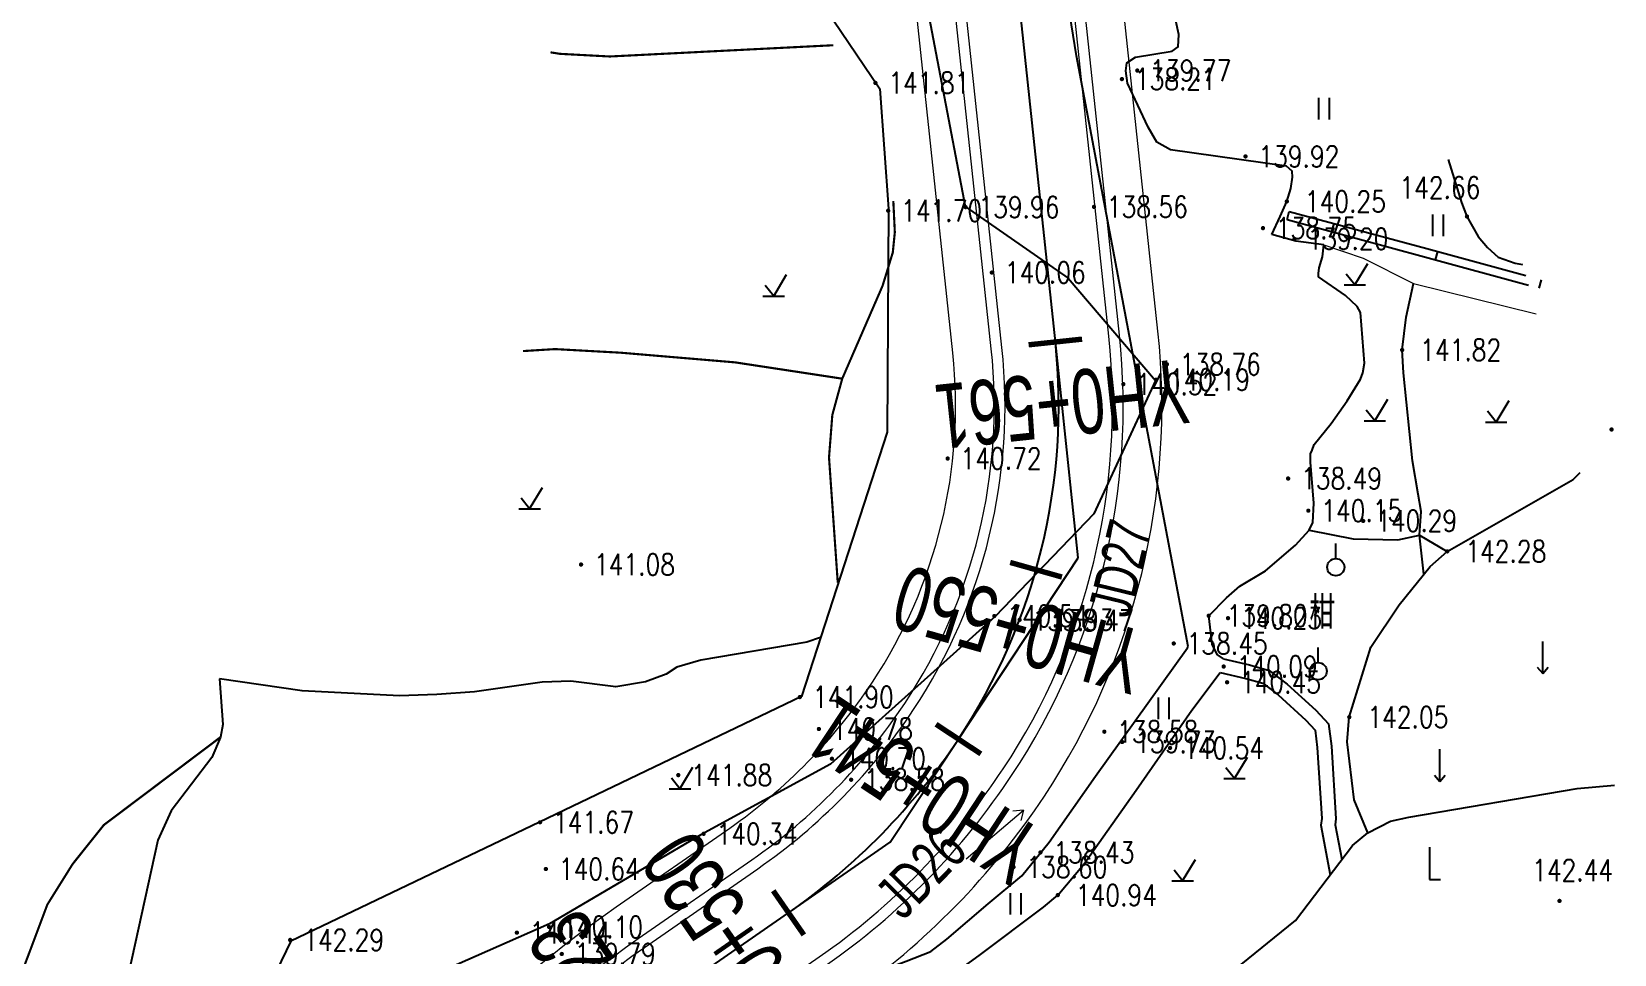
# Model space of a CAD drawing. Extents: x 529262 to 576451, y 2694391 to 2717535.
# Drawn here: x 562863.6 to 562937.2, y 2709594.9 to 2709637.8 of the extents above; entities that cross this region are included whole.
import ezdxf
from ezdxf.enums import TextEntityAlignment as Align

# ---------------------------------------------------------------- set-up
doc = ezdxf.new("R2010")
doc.units = 0
doc.linetypes.add('DASHED', pattern=[19.049999999999997, 12.7, -6.35])
for name, color, linetype in [('DMTZ', 8, 'Continuous'), ('GCD', 8, 'Continuous'), ('JMD', 8, 'Continuous'), ('ZBTZ', 8, 'Continuous'), ('ZJ', 7, 'Continuous'), ('交点标注', 3, 'Continuous'), ('桩号标注_YH', 2, 'Continuous'), ('道路中线_04护管挡墙', 7, 'Continuous')]:
    doc.layers.add(name, color=color, linetype=linetype)
doc.layers.add('SXSS', color=5, linetype='Continuous', lineweight=0)
doc.styles.add('EICAD', font='fsdb_e.shx', dxfattribs={"width": 0.707, "height": 2, "bigfont": 'tjhzf.shx'})
doc.styles.add('HZ', font='rs.shx', dxfattribs={"width": 0.8, "bigfont": 'hztxt.shx'})
doc.styles.add('JieTuHzTxt', font='smsim.shx', dxfattribs={"width": 0.7, "bigfont": 'smfs.shx'})
doc.linetypes.add('10421', pattern='A,2,[150,AAA.SHX,S=0.5,R=0,X=0,Y=0.5],1e-11', length=2.00000000001)
doc.linetypes.add('10422', pattern='A,0.75,[150,AAA.SHX,S=0.5,R=0,X=0,Y=0.5],1.5,[177,AAA.SHX,S=1,R=0,X=0,Y=0.4],0.75', length=3)
doc.linetypes.add('1161', pattern='A,0,[149,AAA.SHX,S=0.15,R=0,X=0,Y=0],-1.6', length=1.6)

# ---------------------------------------------------------------- blocks, each defined once
blk = doc.blocks.new('gc205')
for p, q in [((0, 3), (0, 0)), ((0, 0), (1, 0))]:
    blk.add_line(p, q)
blk = doc.blocks.new('gc086')
at = {"color": 8}
for p, q in [((0, 0), (7, 0)), ((7, 0), (6.180847955711008, 0.573576436351046)), ((7, 0), (6.180847955711008, -0.5735764363510459))]:
    blk.add_line(p, q, dxfattribs=at)
blk = doc.blocks.new('gc125')
at = {"color": 8}
blk.add_line((0, 0.8), (0, 2.2), dxfattribs=at)
blk.add_circle((0, 0), 0.8, dxfattribs=at)
blk = doc.blocks.new('gc121')
at = {"color": 8}
for p, q in [((-0.5, -1), (-0.5, 1)), ((0.5, -1), (0.5, 1))]:
    blk.add_line(p, q, dxfattribs=at)
blk = doc.blocks.new('gc120')
at = {"color": 8}
for p, q in [((0, 0), (0, 3)), ((-0.5, 0.6), (0, 0)), ((0, 0), (0.5, 0.6))]:
    blk.add_line(p, q, dxfattribs=at)
blk = doc.blocks.new('gc123')
at = {"color": 8}
for p, q in [((0, 0), (1.199999999999999, 2)), ((-1, 0), (1, 0)), ((0, 0), (-0.8, 1))]:
    blk.add_line(p, q, dxfattribs=at)
blk = doc.blocks.new('GC200')
at = {"linetype": 'Continuous', "const_width": 0.2, "flags": 128}
blk.add_lwpolyline([(-0.1, 0, 1), (0.1, 0, 1)], format="xyb", close=True, dxfattribs=at)

msp = doc.modelspace()

# ---------------------------------------------------------------- linework, layer by layer
at = {"layer": 'DMTZ', "linetype": '10421'}
msp.add_lwpolyline([(562917.3844297397, 2709609.187457325), (562912.1826355406, 2709636.673369382), (562910.2764158759, 2709648.512898527, 0.03485252453844385), (562910.2410861523, 2709649.176264992), (562908.6861755933, 2709658.563344666, -0.004005163448829163), (562907.6299156067, 2709662.019897623), (562902.4773788995, 2709667.762863629), (562899.5294828983, 2709673.137798162), (562899.3222939223, 2709675.145695077), (562899.7532903198, 2709676.964946031), (562915.3587114178, 2709674.044431922), (562921.5310235502, 2709674.064192135), (562922.327, 2709678.272)], format="xyb", dxfattribs=at)
at = {"layer": 'DMTZ', "linetype": '10421', "flags": 128}
for points in [[(562899.0367194955, 2709663.667347889), (562901.0929258316, 2709661.2121933), (562903.5059076574, 2709658.939767021), (562904.8652227898, 2709645.020899406), (562904.7972955137, 2709641.224006087), (562907.0039402246, 2709629.668374253), (562911.7968153006, 2709626.338068647), (562915.855868865, 2709621.578459309), (562912.9950891779, 2709615.361550528), (562908.3906843308, 2709610.587224411), (562900.7395645474, 2709603.71034421), (562894.7009122791, 2709600.430616959), (562887.6570854558, 2709596.281542504), (562880.4429741274, 2709593.110880119), (562875.7060890375, 2709583.825269166), (562874.6928686775, 2709580.006899344), (562870.7320180219, 2709568.240157853), (562867.3136530197, 2709556.622318025), (562863.6101579109, 2709543.628586225), (562857.5201447497, 2709537.881980029), (562849.2092689481, 2709530.210985813), (562843.3980631687, 2709524.049357567), (562841.8042383433, 2709518.296634665)], [(562898.7470959256, 2709646.287830224), (562899.0778589449, 2709645.279615044), (562899.6000469408, 2709642.868365056), (562900.5032603538, 2709638.883150135), (562903.0353744135, 2709635.141705086), (562903.4271941001, 2709629.5600706), (562903.3659137215, 2709619.167656367), (562899.3793826196, 2709606.870772513), (562887.1974826165, 2709601.021148864), (562875.6229857903, 2709595.48628667), (562871.6111048914, 2709587.163778954), (562865.5339870617, 2709569.022388491), (562863.6625107522, 2709559.249220798), (562861.7902075321, 2709548.824049918), (562844.9971848531, 2709531.345966362)], [(562900.2644802423, 2709609.615407814), (562899.6427024717, 2709609.390280872), (562894.7014299501, 2709608.563928662), (562893.5926494417, 2709608.227038125), (562893.0859243326, 2709607.907444902), (562892.1306494417, 2709607.556038124), (562890.7488407107, 2709607.315535831), (562888.6617961576, 2709607.585240593), (562887.3176494417, 2709607.529038125), (562884.1727038865, 2709607.088293578), (562882.4146494417, 2709606.962038124), (562880.6851263945, 2709606.892095549), (562876.1505666855, 2709607.1301422), (562872.3146494417, 2709607.686038124)], [(562904.6026950555, 2709592.7908492), (562905.6806494417, 2709593.388038124), (562907.6571702721, 2709594.820678209), (562910.65377969, 2709597.061663672), (562911.3116494417, 2709597.625038125), (562912.5211455693, 2709599.06159983), (562914.9537987243, 2709602.507591119), (562917.5486312773, 2709606.237367011), (562918.8666494417, 2709607.988038125)], [(562872.3146494417, 2709607.686038124), (562872.4583220428, 2709605.559084645), (562872.3536494417, 2709604.974038125), (562871.9509737851, 2709604.027119363), (562870.0579406152, 2709601.553771876), (562869.4356494417, 2709600.188038125), (562867.4736494417, 2709591.211038125), (562864.4916494417, 2709581.159038125), (562863.6091635611, 2709579.756183187), (562862.9786494417, 2709578.251038125), (562863.3055909356, 2709577.376042041), (562865.9026494417, 2709575.027038124), (562867.0448341287, 2709573.6200212)]]:
    msp.add_lwpolyline(points, dxfattribs=at)
at = {"layer": 'DMTZ', "linetype": '10421', "elevation": 139.164}
for points in [[(562921.6510033641, 2709629.207151976), (562921.9676494417, 2709629.905038124), (562922.1573734857, 2709630.511762695), (562922.2329618075, 2709631.032932485), (562922.2106494417, 2709631.309038125), (562921.9556814356, 2709631.541239699), (562916.5527436844, 2709632.298803701), (562915.9186494417, 2709632.664038124), (562915.5167660136, 2709633.35779558), (562914.5581809772, 2709635.405488454), (562914.4727394322, 2709635.982172166), (562914.5216494417, 2709636.353038125), (562914.9213070124, 2709636.62293135), (562916.6301336637, 2709636.900593712), (562916.9086494417, 2709637.107038124), (562916.9505389263, 2709637.669505328), (562915.4116995075, 2709644.701933791)], [(562921.2666494417, 2709628.360038124), (562921.6510033641, 2709629.207151976)]]:
    msp.add_lwpolyline(points, dxfattribs=at)
at = {"layer": 'DMTZ', "linetype": '10421'}
for points in [[(562929.4776494417, 2709631.857038124), (562930.0977323978, 2709629.850285063), (562930.3496494417, 2709629.204038125), (562930.874441371, 2709628.273455307), (562931.301948069, 2709627.76325061), (562931.7956494417, 2709627.318038125), (562932.5926153153, 2709627.026112513), (562932.9393919896, 2709626.963758491)], [(562928.3475688858, 2709612.561857666), (562928.1366494417, 2709614.380038125), (562928.2132217776, 2709615.483730667), (562928.0797272226, 2709616.284621923), (562927.8196494417, 2709617.836038125), (562927.3969742672, 2709621.929475754), (562927.3336494417, 2709622.994038125), (562927.5156348334, 2709624.524955693), (562927.8646494417, 2709626.089038125)], [(562925.7436494417, 2709600.517038125), (562925.1079488202, 2709602.060509591), (562924.7733925895, 2709604.755291472), (562924.8746494417, 2709605.909038125), (562925.8806494417, 2709609.159038125), (562927.1886745122, 2709611.134347831), (562928.6374935188, 2709612.918982762), (562929.4306494417, 2709613.620038125), (562935.2896494417, 2709616.962038124), (562935.6148399713, 2709617.291360189)], [(562925.0186494417, 2709599.934038125), (562925.7436494417, 2709600.517038125), (562926.7864249863, 2709601.061974915), (562927.6406494417, 2709601.255038125), (562935.4836494417, 2709602.590038124), (562937.2066332388, 2709602.734907062)], [(562904.6026950553, 2709592.7908492), (562905.7486494418, 2709592.235038124), (562907.7235104651, 2709588.425374323), (562910.4636494417, 2709588.281038125), (562914.1476494417, 2709589.436038124), (562919.5246494417, 2709594.129038125), (562922.3716494417, 2709596.444038125), (562925.0186494417, 2709599.934038125)]]:
    msp.add_lwpolyline(points, dxfattribs=at)
at = {"layer": 'DMTZ', "linetype": '10421', "flags": 128}
for points, elevation in [([(562918.3316494417, 2709610.626038125), (562919.1639668178, 2709611.459667759), (562919.7866494417, 2709612.006038125), (562920.9709682319, 2709612.721058125), (562922.3688381779, 2709613.914269533), (562923.0066494417, 2709614.600038125), (562923.1705277334, 2709614.969494744), (562923.2200814991, 2709615.861336114), (562923.0714277646, 2709617.768885022), (562923.0714277646, 2709618.165258178), (562923.1486494417, 2709618.330038125), (562923.2448564912, 2709618.586405983), (562924.0238431998, 2709619.572616857), (562924.7710481916, 2709620.622659887), (562925.3970818425, 2709621.632314468), (562925.5006494417, 2709621.930038125), (562925.578836963, 2709622.379458291), (562925.3996494417, 2709624.740038124), (562925.2390505165, 2709625.009238324), (562924.6960803962, 2709625.522819395), (562923.4366494417, 2709626.402038124), (562923.4441567832, 2709626.548551481), (562923.4748910837, 2709626.81747271), (562923.6208903546, 2709627.332257293), (562923.6936494417, 2709627.892038125)], 140.652), ([(562919.0205378063, 2709608.626789979), (562918.7197298815, 2709608.81971097), (562918.5003925499, 2709609.302216652), (562918.3316494417, 2709610.626038125)], 140.89), ([(562888.1896078867, 2709586.602191268), (562903.7124296171, 2709594.345050245), (562904.2629963428, 2709594.556790492), (562905.4064839896, 2709595.00144218), (562906.1476313596, 2709595.573142264), (562908.0746167903, 2709597.224711237), (562909.6416161396, 2709598.516327455), (562910.9076494417, 2709600.095038124), (562913.0674621285, 2709603.157360198), (562917.3488348387, 2709609.130746884), (562917.3844297397, 2709609.187457325)], 140.652), ([(562919.0205378063, 2709608.626789979), (562920.228218972, 2709608.335834926), (562921.1508111526, 2709608.083987379), (562921.9857662567, 2709607.444900357), (562923.317546827, 2709606.230726131), (562923.9064886785, 2709605.595463847), (562924.0402522222, 2709604.555052431), (562924.2541832069, 2709601.171371852), (562924.2210458437, 2709600.898841369), (562924.5218356657, 2709599.279002205)], 140.89)]:
    msp.add_lwpolyline(points, dxfattribs=dict(at, elevation=elevation))
at = {"layer": 'DMTZ', "linetype": '10422', "flags": 128}
msp.add_lwpolyline([(562923.6936494417, 2709627.892038125), (562922.3936494417, 2709628.052038125), (562921.2666494417, 2709628.360038124)], dxfattribs=at)
at = {"layer": 'JMD', "linetype": 'Continuous'}
for p, q in [((562921.9796494417, 2709629.058038125), (562922.084201572, 2709629.444132481)), ((562924.0588630934, 2709628.494999031), (562924.1634152237, 2709628.881093387)), ((562928.8846280845, 2709627.186575867), (562928.9903334619, 2709627.57235608)), ((562933.7068807541, 2709625.865258649), (562933.8125861315, 2709626.251038862))]:
    msp.add_line(p, q, dxfattribs=at)
at = {"layer": 'JMD', "linetype": 'Continuous', "flags": 128}
for points in [[(562922.084201572, 2709629.444132481), (562928.4807784304, 2709627.711976271), (562933.081094106, 2709626.451470709)], [(562921.9796494417, 2709629.058038125), (562928.3756494417, 2709627.326038125), (562933.2052228411, 2709626.002714996)]]:
    msp.add_lwpolyline(points, dxfattribs=at)
at = {"layer": 'SXSS', "linetype": 'Continuous', "flags": 128}
msp.add_lwpolyline([(562923.6936494417, 2709627.892038125), (562925.5140257045, 2709627.261391671), (562927.8646494417, 2709626.089038125), (562933.5732234592, 2709624.672302827)], dxfattribs=at)
at = {"layer": 'ZBTZ', "linetype": 'Continuous', "const_width": 0.1, "flags": 128}
for points in [[(562900.8736494418, 2709637.174038125), (562890.4676494417, 2709636.650038125), (562888.1479843915, 2709636.773626206), (562887.7093868853, 2709636.843181627)], [(562903.6596494417, 2709629.922038124), (562903.7292741893, 2709628.469888425), (562903.6356494417, 2709627.531038125), (562903.1581399135, 2709625.975067199), (562901.2826494417, 2709621.657038125), (562900.8218204502, 2709619.970873445), (562900.6676494417, 2709617.990038124), (562901.0743049695, 2709612.165278236)], [(562886.4300214283, 2709622.941303847), (562887.9184926992, 2709623.033858625), (562890.9806494417, 2709622.865038124), (562896.2966494417, 2709622.416038125), (562901.2826494417, 2709621.657038125)], [(562862.9786494417, 2709578.251038125), (562862.6156494417, 2709586.071038125), (562862.3966494417, 2709588.068038125), (562862.4969306885, 2709591.099977497), (562863.0166494417, 2709593.770038125), (562864.2995702616, 2709597.185756725), (562865.4736494417, 2709599.068038125), (562866.9255589087, 2709600.887472076), (562872.3536494417, 2709604.974038125)]]:
    msp.add_lwpolyline(points, dxfattribs=at)
at = {"layer": 'ZBTZ', "linetype": '1161', "flags": 128}
for points, elevation in [([(562923.0066494417, 2709614.600038125), (562925.0545984518, 2709614.204341885), (562927.1368545446, 2709614.158073779), (562928.1366494417, 2709614.380038125)], 140.395), ([(562918.8666494417, 2709607.988038125), (562920.0647260918, 2709607.699396995), (562920.8536494417, 2709607.484038125), (562921.5639874664, 2709606.940334863), (562922.8544915502, 2709605.763792097), (562923.2816494417, 2709605.303038124), (562923.3858758073, 2709604.492366564), (562923.5946368792, 2709601.190456907), (562923.5566494417, 2709600.878038125), (562923.985007378, 2709598.571208203)], 140.89)]:
    msp.add_lwpolyline(points, dxfattribs=dict(at, elevation=elevation))
at = {"layer": 'ZBTZ', "linetype": '1161', "ltscale": 0.5, "elevation": 141.738, "flags": 128}
msp.add_lwpolyline([(562928.1366494417, 2709614.380038125), (562929.4306494417, 2709613.620038125)], dxfattribs=at)
at = {"layer": '交点标注', "linetype": 'DASHED'}
for p, q in [((562912.2667960965, 2709613.314012835), (562911.1979716802, 2709623.364477627)), ((562906.6892351209, 2709604.885190751), (562912.2667960965, 2709613.314012835)), ((562903.5124221473, 2709600.084384186), (562906.6892351207, 2709604.88519075)), ((562898.78422655, 2709596.80047634), (562903.5124221473, 2709600.084384186))]:
    msp.add_line(p, q, dxfattribs=at)
at = {"layer": '桩号标注_YH', "const_width": 0.25}
for points in [[(562909.9549806744, 2709623.232290792), (562912.440962686, 2709623.496664464)], [(562909.0977712695, 2709613.105488149), (562911.5039427681, 2709612.427005489)], [(562905.6468007403, 2709605.574995479), (562907.7316695015, 2709604.195386024)], [(562898.0711675265, 2709597.827144168), (562899.4972855735, 2709595.773808512)]]:
    msp.add_lwpolyline(points, dxfattribs=at)
at = {"layer": '道路中线_04护管挡墙', "color": 8, "lineweight": 0}
for points in [[(562838.4006864838, 2709437.357807765), (562835.636191669, 2709462.6306759, 0.02430381474386356), (562834.8358791188, 2709467.668288424), (562834.3906694992, 2709469.797259709, -0.1074203422136941), (562834.5160500013, 2709485.726008003), (562834.6213481079, 2709486.192742505, -0.1037512279755311), (562839.3144555977, 2709496.462287254), (562851.8030918059, 2709513.397323324, 0.03961391245635863), (562856.1885039418, 2709520.451111497), (562866.3184593413, 2709540.050178919, 0.02991287296202702), (562868.8617492748, 2709545.787857189), (562877.2071656471, 2709568.133521718, -0.04299547596127185), (562880.7051163896, 2709575.499195138), (562881.0287555674, 2709576.052441185, -0.1090396266050453), (562894.932553282, 2709591.081518154), (562900.210344597, 2709594.747140684, 0.09507808752170462), (562908.7741038823, 2709603.505581296, 0.1743658301730699), (562913.6839536919, 2709623.628851299), (562911.1895359388, 2709647.084582118, -0.1147846690160197)], [(562838.8977217454, 2709437.412176402), (562836.1332269306, 2709462.685044538, 0.02430381474406204), (562835.3252923561, 2709467.770634323), (562834.8800827365, 2709469.899605609, -0.1074203422123435), (562835.0037914985, 2709485.615970592), (562835.1090896053, 2709486.082705094, -0.1037512279771988), (562839.7168678679, 2709496.165530847), (562852.2055040761, 2709513.100566918, 0.03961391245576113), (562856.6326820418, 2709520.221534025), (562866.7626374414, 2709539.820601447, 0.02991287296156883), (562869.3301491836, 2709545.612924272), (562877.675565556, 2709567.958588801, -0.04299547596187548), (562881.1366957644, 2709575.246728817), (562881.4603349422, 2709575.799974864, -0.1090396266051155), (562895.2177768914, 2709590.670851022), (562900.4955682064, 2709594.336473553, 0.09507808752202189), (562909.1910776346, 2709603.229659405, 0.1743658301724843), (562914.1811500941, 2709623.681726033), (562911.6867323411, 2709647.137456852, -0.1147846690167711)], [(562840.6870486871, 2709437.607903497), (562837.9225538723, 2709462.880771632, 0.02430381474348551), (562837.0871800104, 2709468.139079562), (562836.6419703908, 2709470.268050847, -0.107420342211284), (562836.7596608887, 2709485.219835912), (562836.8649589955, 2709485.686570414, -0.1037512279777989), (562841.1655520406, 2709495.097207784), (562853.6541882488, 2709512.032243854, 0.03961391245654432), (562858.231723202, 2709519.395055128), (562868.3616786016, 2709538.99412255, 0.02991287296245484), (562871.0163888559, 2709544.983165773), (562879.3618052283, 2709567.328830302, -0.04299547596062962), (562882.6903815137, 2709574.337850061), (562883.0140206916, 2709574.891096109, -0.1090396266050801), (562896.2445818853, 2709589.19244935), (562901.5223732003, 2709592.85807188, 0.09507808752248777), (562910.6921831428, 2709602.236340598, 0.1743658301719831), (562915.9710571425, 2709623.872075076), (562913.4766393894, 2709647.327805895, -0.1147846690175685)], [(562831.1439716646, 2709436.564025659), (562828.3794768498, 2709461.836893794, 0.02430381474179221), (562827.6904458542, 2709466.17403829), (562827.2452362344, 2709468.303009577, -0.1074203422132717), (562827.3950241411, 2709487.332554204), (562827.5003222473, 2709487.799288705, -0.1037512279776501), (562833.4392364529, 2709500.794930789), (562845.927872661, 2709517.729966858, 0.03961391245791283), (562849.7035036809, 2709523.802942581), (562859.8334590805, 2709543.402010003, 0.02991287296189749), (562862.0231106043, 2709548.341877771), (562870.3685269763, 2709570.6875423, -0.04299547596061586), (562874.4040575173, 2709579.185203424), (562874.7276966944, 2709579.73844947, -0.1090396266039193), (562890.7682885849, 2709597.077258269), (562896.0460798998, 2709600.742880799, 0.09507808751978697), (562902.6862870993, 2709607.534040905, 0.174365830167125), (562906.424886218, 2709622.85688018), (562903.9304684649, 2709646.312610998, -0.1147846690146746)], [(562832.9332986063, 2709436.759752754), (562830.1688037915, 2709462.032620889, 0.02430381474130426), (562829.4523335084, 2709466.542483529), (562829.0071238887, 2709468.671454815, -0.1074203422124432), (562829.1508935313, 2709486.936419525), (562829.2561916376, 2709487.403154026, -0.1037512279781329), (562834.8879206256, 2709499.726607725), (562847.3765568337, 2709516.661643795, 0.03961391245841511), (562851.3025448411, 2709522.976463684), (562861.4325002407, 2709542.575531106, 0.02991287296039583), (562863.7093502764, 2709547.712119271), (562872.0547666486, 2709570.0577838, -0.04299547596150576), (562875.9577432666, 2709578.276324669), (562876.2813824438, 2709578.829570715, -0.1090396266051328), (562891.7950935788, 2709595.598856597), (562897.0728848936, 2709599.264479127, 0.09507808752053648), (562904.1873926074, 2709606.540722097, 0.174365830171786), (562908.2147932664, 2709623.047229223), (562905.7203755132, 2709646.502960041, -0.1147846690153533)], [(562833.4303338679, 2709436.814121391), (562830.6658390531, 2709462.086989526, 0.02430381474155266), (562829.9417467457, 2709466.644829428), (562829.496537126, 2709468.773800714, -0.1074203422140881), (562829.6386350285, 2709486.826382114), (562829.743933135, 2709487.293116615, -0.1037512279765781), (562835.2903328958, 2709499.429851319), (562847.7789691039, 2709516.364887389, 0.03961391245772679), (562851.7467229412, 2709522.746886212), (562861.8766783408, 2709542.345953634, 0.02991287295990176), (562864.1777501852, 2709547.537186354), (562872.5231665575, 2709569.882850884, -0.04299547596180926), (562876.3893226414, 2709578.023858348), (562876.7129618187, 2709578.577104394, -0.1090396266051965), (562892.0803171882, 2709595.188189466), (562897.358108503, 2709598.853811996, 0.09507808752093838), (562904.6043663597, 2709606.264800206, 0.1743658301710997), (562908.7119896687, 2709623.100103957), (562906.2175719155, 2709646.555834775, -0.1147846690160196)]]:
    msp.add_lwpolyline(points, format="xyb", dxfattribs=at)
at = {"layer": '道路中线_04护管挡墙', "color": 1}
msp.add_lwpolyline([(562835.9155101759, 2709437.085964578), (562833.1510153611, 2709462.358832713, 0.02430381474272014), (562832.3888129323, 2709467.156558926), (562831.9436033126, 2709469.285530212, -0.1074203422139035), (562832.0773425149, 2709486.276195059), (562832.1826406214, 2709486.74292956, -0.1037512279740675), (562837.3023942467, 2709497.946069286), (562849.7910304549, 2709514.881105356, 0.03961391245616957), (562853.9676134415, 2709521.598998854), (562864.0975688411, 2709541.198066276, 0.02991287295995037), (562866.51974973, 2709546.662521772), (562874.8651661023, 2709569.008186301, -0.04299547596155399), (562878.5472195155, 2709576.761526743), (562878.870858693, 2709577.314772789, -0.1090396266051247), (562893.5064352351, 2709593.13485381), (562898.78422655, 2709596.80047634, 0.09507808752135342), (562906.6892351209, 2709604.885190751, 0.1743658301721724), (562911.1979716802, 2709623.364477628), (562908.7035539271, 2709646.820208447, -0.1147846690148178)], format="xyb", dxfattribs=at)

# ---------------------------------------------------------------- block references
at = {"layer": 'GCD', "linetype": 'Continuous'}
ref = msp.add_blockref('GC200', (562902.8269258315, 2709635.4201933, 141.811), dxfattribs=dict(at, xscale=0.5, yscale=0.5, zscale=0.5))
ref.add_attrib('height', '141.81', dxfattribs={"linetype": 'Continuous', "height": 1, "style": 'HZ', "width": 0.8}).set_placement((562903.4269258315, 2709635.4201933, 141.811), align=Align.MIDDLE_LEFT)
ref = msp.add_blockref('GC200', (562914.2959258315, 2709635.5991933, 138.206), dxfattribs=dict(at, xscale=0.5, yscale=0.5, zscale=0.5))
ref.add_attrib('height', '138.21', dxfattribs={"linetype": 'Continuous', "height": 1, "style": 'HZ', "width": 0.8}).set_placement((562914.8959258315, 2709635.5991933, 138.206), align=Align.MIDDLE_LEFT)
ref = msp.add_blockref('GC200', (562915.0109258315, 2709635.9951933, 139.773), dxfattribs=dict(at, xscale=0.5, yscale=0.5, zscale=0.5))
ref.add_attrib('height', '139.77', dxfattribs={"linetype": 'Continuous', "height": 1, "style": 'HZ', "width": 0.8}).set_placement((562915.6109258315, 2709635.9951933, 139.773), align=Align.MIDDLE_LEFT)
ref = msp.add_blockref('GC200', (562920.044140297, 2709631.998455401, 139.915), dxfattribs=dict(at, xscale=0.5, yscale=0.5, zscale=0.5))
ref.add_attrib('height', '139.92', dxfattribs={"linetype": 'Continuous', "height": 1, "style": 'HZ', "width": 0.8}).set_placement((562920.644140297, 2709631.998455401, 139.915), align=Align.MIDDLE_LEFT)
ref = msp.add_blockref('GC200', (562903.4199258315, 2709629.4741933, 141.703), dxfattribs=dict(at, xscale=0.5, yscale=0.5, zscale=0.5))
ref.add_attrib('height', '141.70', dxfattribs={"linetype": 'Continuous', "height": 1, "style": 'HZ', "width": 0.8}).set_placement((562904.0199258315, 2709629.4741933, 141.703), align=Align.MIDDLE_LEFT)
ref = msp.add_blockref('GC200', (562907.0189258315, 2709629.6401933, 139.957), dxfattribs=dict(at, xscale=0.5, yscale=0.5, zscale=0.5))
ref.add_attrib('height', '139.96', dxfattribs={"linetype": 'Continuous', "height": 1, "style": 'HZ', "width": 0.8}).set_placement((562907.6189258315, 2709629.6401933, 139.957), align=Align.MIDDLE_LEFT)
ref = msp.add_blockref('GC200', (562912.9954336741, 2709629.652131917, 138.56), dxfattribs=dict(at, xscale=0.5, yscale=0.5, zscale=0.5))
ref.add_attrib('height', '138.56', dxfattribs={"linetype": 'Continuous', "height": 1, "style": 'HZ', "width": 0.8}).set_placement((562913.595433674, 2709629.652131917, 138.56), align=Align.MIDDLE_LEFT)
at = {"layer": 'GCD', "linetype": 'Continuous', "xscale": 0.5, "yscale": 0.5}
for p in [(562921.9676494417, 2709629.905038124, 140.249), (562930.3496494417, 2709629.204038125, 142.662), (562927.3336494417, 2709622.994038125, 141.82), (562937.0756494417, 2709619.292038125, 142.171), (562929.4306494417, 2709613.620038125, 142.283), (562918.3316494417, 2709610.626038125, 139.8), (562924.8746494417, 2709605.909038125, 142.052), (562911.3116494417, 2709597.625038125, 140.939)]:
    msp.add_blockref('GC200', p, dxfattribs=at)
at = {"layer": 'GCD', "linetype": 'Continuous'}
ref = msp.add_blockref('GC200', (562920.8579258316, 2709628.6641933, 138.746), dxfattribs=dict(at, xscale=0.5, yscale=0.5, zscale=0.5))
ref.add_attrib('height', '138.75', dxfattribs={"linetype": 'Continuous', "height": 1, "style": 'HZ', "width": 0.8}).set_placement((562921.4579258315, 2709628.6641933, 138.746), align=Align.MIDDLE_LEFT)
ref = msp.add_blockref('GC200', (562922.3259258316, 2709628.1611933, 139.203), dxfattribs=dict(at, xscale=0.5, yscale=0.5, zscale=0.5))
ref.add_attrib('height', '139.20', dxfattribs={"linetype": 'Continuous', "height": 1, "style": 'HZ', "width": 0.8}).set_placement((562922.9259258315, 2709628.1611933, 139.203), align=Align.MIDDLE_LEFT)
ref = msp.add_blockref('GC200', (562908.2423856733, 2709626.593882692, 140.06), dxfattribs=dict(at, xscale=0.5, yscale=0.5, zscale=0.5))
ref.add_attrib('height', '140.06', dxfattribs={"linetype": 'Continuous', "height": 1, "style": 'HZ', "width": 0.8}).set_placement((562908.8423856733, 2709626.593882692, 140.06), align=Align.MIDDLE_LEFT)
ref = msp.add_blockref('GC200', (562916.3889258315, 2709622.3271933, 138.762), dxfattribs=dict(at, xscale=0.5, yscale=0.5, zscale=0.5))
ref.add_attrib('height', '138.76', dxfattribs={"linetype": 'Continuous', "height": 1, "style": 'HZ', "width": 0.8}).set_placement((562916.9889258315, 2709622.3271933, 138.762), align=Align.MIDDLE_LEFT)
ref = msp.add_blockref('GC200', (562914.3609258315, 2709621.4041933, 140.523), dxfattribs=dict(at, xscale=0.5, yscale=0.5, zscale=0.5))
ref.add_attrib('height', '140.52', dxfattribs={"linetype": 'Continuous', "height": 1, "style": 'HZ', "width": 0.8}).set_placement((562914.9609258315, 2709621.4041933, 140.523), align=Align.MIDDLE_LEFT)
ref = msp.add_blockref('GC200', (562915.8839258315, 2709621.6101933, 140.188), dxfattribs=dict(at, xscale=0.5, yscale=0.5, zscale=0.5))
ref.add_attrib('height', '140.19', dxfattribs={"linetype": 'Continuous', "height": 1, "style": 'HZ', "width": 0.8}).set_placement((562916.4839258315, 2709621.6101933, 140.188), align=Align.MIDDLE_LEFT)
ref = msp.add_blockref('GC200', (562906.1873072829, 2709617.941072676, 140.723), dxfattribs=dict(at, xscale=0.5, yscale=0.5, zscale=0.5))
ref.add_attrib('height', '140.72', dxfattribs={"linetype": 'Continuous', "height": 1, "style": 'HZ', "width": 0.8}).set_placement((562906.7873072829, 2709617.941072676, 140.723), align=Align.MIDDLE_LEFT)
ref = msp.add_blockref('GC200', (562922.0299258315, 2709617.0111933, 138.493), dxfattribs=dict(at, xscale=0.5, yscale=0.5, zscale=0.5))
ref.add_attrib('height', '138.49', dxfattribs={"linetype": 'Continuous', "height": 1, "style": 'HZ', "width": 0.8}).set_placement((562922.6299258315, 2709617.0111933, 138.493), align=Align.MIDDLE_LEFT)
ref = msp.add_blockref('GC200', (562922.9689258315, 2709615.5141933, 140.154), dxfattribs=dict(at, xscale=0.5, yscale=0.5, zscale=0.5))
ref.add_attrib('height', '140.15', dxfattribs={"linetype": 'Continuous', "height": 1, "style": 'HZ', "width": 0.8}).set_placement((562923.5689258315, 2709615.5141933, 140.154), align=Align.MIDDLE_LEFT)
ref = msp.add_blockref('GC200', (562925.5219258316, 2709615.0381933, 140.292), dxfattribs=dict(at, xscale=0.5, yscale=0.5, zscale=0.5))
ref.add_attrib('height', '140.29', dxfattribs={"linetype": 'Continuous', "height": 1, "style": 'HZ', "width": 0.8}).set_placement((562926.1219258315, 2709615.0381933, 140.292), align=Align.MIDDLE_LEFT)
ref = msp.add_blockref('GC200', (562889.1305047338, 2709613.006720799, 141.075), dxfattribs=dict(at, xscale=0.5, yscale=0.5, zscale=0.5))
ref.add_attrib('height', '141.08', dxfattribs={"linetype": 'Continuous', "height": 1, "style": 'HZ', "width": 0.8}).set_placement((562889.7305047337, 2709613.006720799, 141.075), align=Align.MIDDLE_LEFT)
ref = msp.add_blockref('GC200', (562908.3579258316, 2709610.6131933, 140.544), dxfattribs=dict(at, xscale=0.5, yscale=0.5, zscale=0.5))
ref.add_attrib('height', '140.54', dxfattribs={"linetype": 'Continuous', "height": 1, "style": 'HZ', "width": 0.8}).set_placement((562908.9579258315, 2709610.6131933, 140.544), align=Align.MIDDLE_LEFT)
ref = msp.add_blockref('GC200', (562909.5359258315, 2709610.4351933, 139.929), dxfattribs=dict(at, xscale=0.5, yscale=0.5, zscale=0.5))
ref.add_attrib('height', '139.93', dxfattribs={"linetype": 'Continuous', "height": 1, "style": 'HZ', "width": 0.8}).set_placement((562910.1359258315, 2709610.4351933, 139.929), align=Align.MIDDLE_LEFT)
ref = msp.add_blockref('GC200', (562910.4699258315, 2709610.4061933, 138.466), dxfattribs=dict(at, xscale=0.5, yscale=0.5, zscale=0.5))
ref.add_attrib('height', '138.47', dxfattribs={"linetype": 'Continuous', "height": 1, "style": 'HZ', "width": 0.8}).set_placement((562911.0699258315, 2709610.4061933, 138.466), align=Align.MIDDLE_LEFT)
ref = msp.add_blockref('GC200', (562919.2319258315, 2709610.5121933, 140.232), dxfattribs=dict(at, xscale=0.5, yscale=0.5, zscale=0.5))
ref.add_attrib('height', '140.23', dxfattribs={"linetype": 'Continuous', "height": 1, "style": 'HZ', "width": 0.8}).set_placement((562919.8319258315, 2709610.5121933, 140.232), align=Align.MIDDLE_LEFT)
ref = msp.add_blockref('GC200', (562916.705530169, 2709609.334633891, 138.447), dxfattribs=dict(at, xscale=0.5, yscale=0.5, zscale=0.5))
ref.add_attrib('height', '138.45', dxfattribs={"linetype": 'Continuous', "height": 1, "style": 'HZ', "width": 0.8}).set_placement((562917.3055301689, 2709609.334633891, 138.447), align=Align.MIDDLE_LEFT)
ref = msp.add_blockref('GC200', (562919.0309258315, 2709608.2601933, 140.091), dxfattribs=dict(at, xscale=0.5, yscale=0.5, zscale=0.5))
ref.add_attrib('height', '140.09', dxfattribs={"linetype": 'Continuous', "height": 1, "style": 'HZ', "width": 0.8}).set_placement((562919.6309258315, 2709608.2601933, 140.091), align=Align.MIDDLE_LEFT)
ref = msp.add_blockref('GC200', (562919.1879258315, 2709607.5281933, 140.453), dxfattribs=dict(at, xscale=0.5, yscale=0.5, zscale=0.5))
ref.add_attrib('height', '140.45', dxfattribs={"linetype": 'Continuous', "height": 1, "style": 'HZ', "width": 0.8}).set_placement((562919.7879258315, 2709607.5281933, 140.453), align=Align.MIDDLE_LEFT)
ref = msp.add_blockref('GC200', (562899.3119258315, 2709606.8401933, 141.901), dxfattribs=dict(at, xscale=0.5, yscale=0.5, zscale=0.5))
ref.add_attrib('height', '141.90', dxfattribs={"linetype": 'Continuous', "height": 1, "style": 'HZ', "width": 0.8}).set_placement((562899.9119258315, 2709606.8401933, 141.901), align=Align.MIDDLE_LEFT)
ref = msp.add_blockref('GC200', (562900.1979258315, 2709605.3541933, 140.78), dxfattribs=dict(at, xscale=0.5, yscale=0.5, zscale=0.5))
ref.add_attrib('height', '140.78', dxfattribs={"linetype": 'Continuous', "height": 1, "style": 'HZ', "width": 0.8}).set_placement((562900.7979258315, 2709605.3541933, 140.78), align=Align.MIDDLE_LEFT)
ref = msp.add_blockref('GC200', (562913.4769258315, 2709605.2291933, 138.58), dxfattribs=dict(at, xscale=0.5, yscale=0.5, zscale=0.5))
ref.add_attrib('height', '138.58', dxfattribs={"linetype": 'Continuous', "height": 1, "style": 'HZ', "width": 0.8}).set_placement((562914.0769258315, 2709605.2291933, 138.58), align=Align.MIDDLE_LEFT)
ref = msp.add_blockref('GC200', (562914.3122327821, 2709604.749276229, 139.727), dxfattribs=dict(at, xscale=0.5, yscale=0.5, zscale=0.5))
ref.add_attrib('height', '139.73', dxfattribs={"linetype": 'Continuous', "height": 1, "style": 'HZ', "width": 0.8}).set_placement((562914.9122327821, 2709604.749276229, 139.727), align=Align.MIDDLE_LEFT)
ref = msp.add_blockref('GC200', (562916.5349258315, 2709604.4721933, 140.54), dxfattribs=dict(at, xscale=0.5, yscale=0.5, zscale=0.5))
ref.add_attrib('height', '140.54', dxfattribs={"linetype": 'Continuous', "height": 1, "style": 'HZ', "width": 0.8}).set_placement((562917.1349258315, 2709604.4721933, 140.54), align=Align.MIDDLE_LEFT)
ref = msp.add_blockref('GC200', (562900.8029258315, 2709603.9711933, 140.696), dxfattribs=dict(at, xscale=0.5, yscale=0.5, zscale=0.5))
ref.add_attrib('height', '140.70', dxfattribs={"linetype": 'Continuous', "height": 1, "style": 'HZ', "width": 0.8}).set_placement((562901.4029258315, 2709603.9711933, 140.696), align=Align.MIDDLE_LEFT)
ref = msp.add_blockref('GC200', (562893.6539258315, 2709603.2091933, 141.883), dxfattribs=dict(at, xscale=0.5, yscale=0.5, zscale=0.5))
ref.add_attrib('height', '141.88', dxfattribs={"linetype": 'Continuous', "height": 1, "style": 'HZ', "width": 0.8}).set_placement((562894.2539258315, 2709603.2091933, 141.883), align=Align.MIDDLE_LEFT)
ref = msp.add_blockref('GC200', (562901.6969258315, 2709602.9931933, 138.584), dxfattribs=dict(at, xscale=0.5, yscale=0.5, zscale=0.5))
ref.add_attrib('height', '138.58', dxfattribs={"linetype": 'Continuous', "height": 1, "style": 'HZ', "width": 0.8}).set_placement((562902.2969258315, 2709602.9931933, 138.584), align=Align.MIDDLE_LEFT)
ref = msp.add_blockref('GC200', (562887.2219258315, 2709601.0121933, 141.673), dxfattribs=dict(at, xscale=0.5, yscale=0.5, zscale=0.5))
ref.add_attrib('height', '141.67', dxfattribs={"linetype": 'Continuous', "height": 1, "style": 'HZ', "width": 0.8}).set_placement((562887.8219258315, 2709601.0121933, 141.673), align=Align.MIDDLE_LEFT)
ref = msp.add_blockref('GC200', (562894.8319258315, 2709600.4771933, 140.342), dxfattribs=dict(at, xscale=0.5, yscale=0.5, zscale=0.5))
ref.add_attrib('height', '140.34', dxfattribs={"linetype": 'Continuous', "height": 1, "style": 'HZ', "width": 0.8}).set_placement((562895.4319258315, 2709600.4771933, 140.342), align=Align.MIDDLE_LEFT)
ref = msp.add_blockref('GC200', (562910.5059258315, 2709599.6101933, 138.432), dxfattribs=dict(at, xscale=0.5, yscale=0.5, zscale=0.5))
ref.add_attrib('height', '138.43', dxfattribs={"linetype": 'Continuous', "height": 1, "style": 'HZ', "width": 0.8}).set_placement((562911.1059258315, 2709599.6101933, 138.432), align=Align.MIDDLE_LEFT)
ref = msp.add_blockref('GC200', (562887.4939258315, 2709598.8391933, 140.635), dxfattribs=dict(at, xscale=0.5, yscale=0.5, zscale=0.5))
ref.add_attrib('height', '140.64', dxfattribs={"linetype": 'Continuous', "height": 1, "style": 'HZ', "width": 0.8}).set_placement((562888.0939258315, 2709598.8391933, 140.635), align=Align.MIDDLE_LEFT)
ref = msp.add_blockref('GC200', (562909.2502013489, 2709598.925699182, 138.6), dxfattribs=dict(at, xscale=0.5, yscale=0.5, zscale=0.5))
ref.add_attrib('height', '138.60', dxfattribs={"linetype": 'Continuous', "height": 1, "style": 'HZ', "width": 0.8}).set_placement((562909.8502013489, 2709598.925699182, 138.6), align=Align.MIDDLE_LEFT)
at = {"layer": 'GCD', "linetype": 'Continuous', "xscale": 0.5, "yscale": 0.5, "zscale": 0.5}
msp.add_blockref('GC200', (562934.6546494417, 2709597.356038125, 142.437), dxfattribs=at)
at = {"layer": 'GCD', "linetype": 'Continuous'}
ref = msp.add_blockref('GC200', (562886.1439258315, 2709595.8761933, 140.135), dxfattribs=dict(at, xscale=0.5, yscale=0.5, zscale=0.5))
ref.add_attrib('height', '140.14', dxfattribs={"linetype": 'Continuous', "height": 1, "style": 'HZ', "width": 0.8}).set_placement((562886.7439258315, 2709595.8761933, 140.135), align=Align.MIDDLE_LEFT)
ref = msp.add_blockref('GC200', (562887.6429258315, 2709596.1391933, 140.102), dxfattribs=dict(at, xscale=0.5, yscale=0.5, zscale=0.5))
ref.add_attrib('height', '140.10', dxfattribs={"linetype": 'Continuous', "height": 1, "style": 'HZ', "width": 0.8}).set_placement((562888.2429258315, 2709596.1391933, 140.102), align=Align.MIDDLE_LEFT)
ref = msp.add_blockref('GC200', (562875.5969258315, 2709595.5381933, 142.289), dxfattribs=dict(at, xscale=0.5, yscale=0.5, zscale=0.5))
ref.add_attrib('height', '142.29', dxfattribs={"linetype": 'Continuous', "height": 1, "style": 'HZ', "width": 0.8}).set_placement((562876.1969258315, 2709595.5381933, 142.289), align=Align.MIDDLE_LEFT)
ref = msp.add_blockref('GC200', (562888.2319258315, 2709594.8851933, 139.788), dxfattribs=dict(at, xscale=0.5, yscale=0.5, zscale=0.5))
ref.add_attrib('height', '139.79', dxfattribs={"linetype": 'Continuous', "height": 1, "style": 'HZ', "width": 0.8}).set_placement((562888.8319258315, 2709594.8851933, 139.788), align=Align.MIDDLE_LEFT)
at = {"layer": 'SXSS', "linetype": 'Continuous', "xscale": 0.4999999999140904, "yscale": 0.4999999999140904, "zscale": 0.4999999999140904, "rotation": 40.15415441820446}
msp.add_blockref('gc086', (562907.0470169607, 2709599.319721548), dxfattribs=at)
at = {"layer": 'ZBTZ', "linetype": 'Continuous', "xscale": 0.5, "yscale": 0.5}
for name, p in [('gc121', (562923.7017167662, 2709634.220519121)), ('gc121', (562929.0104342893, 2709628.794432407)), ('gc123', (562925.1320502298, 2709626.023954672)), ('gc123', (562898.0951946634, 2709625.498756311, -140.972)), ('gc123', (562926.0602238344, 2709619.696001558)), ('gc123', (562931.7074435692, 2709619.638728543)), ('gc123', (562886.7364242193, 2709615.595111051)), ('gc125', (562924.2460586281, 2709612.882559677)), ('gc120', (562933.8731540153, 2709607.932305085)), ('gc125', (562923.4293718733, 2709608.045593854)), ('gc121', (562916.2458162252, 2709606.316442055)), ('gc120', (562929.0906465458, 2709602.911068724)), ('gc123', (562893.7334023052, 2709602.572737322)), ('gc123', (562919.5308411947, 2709603.047766203)), ('gc205', (562928.613960953, 2709598.357025941)), ('gc123', (562917.1186448021, 2709598.287228252)), ('gc121', (562909.358712495, 2709597.21663785))]:
    msp.add_blockref(name, p, dxfattribs=at)

# ---------------------------------------------------------------- texts
at = {"layer": 'GCD', "linetype": 'Continuous', "style": 'HZ', "width": 0.8}
for s, p in [('142.66', (562929.0901135682, 2709630.547188427)), ('140.25', (562924.6926494417, 2709629.905038124)), ('141.82', (562930.0586494417, 2709622.994038125)), ('142.28', (562932.1556494416, 2709613.620038125)), ('139.80', (562921.0566494417, 2709610.626038125)), ('142.05', (562927.5996494417, 2709605.909038125)), ('142.44', (562935.2641705956, 2709598.780426155)), ('140.94', (562914.0366494417, 2709597.625038125))]:
    msp.add_text(s, height=1, dxfattribs=at).set_placement(p, align=Align.MIDDLE)
at = {"layer": 'ZJ', "color": 8, "linetype": 'Continuous', "style": 'HZ', "width": 0.8}
msp.add_text('柑', height=1.5, dxfattribs=at).set_placement((562923.6203436602, 2709610.85426315), align=Align.MIDDLE)
at = {"layer": '交点标注', "style": 'EICAD', "width": 0.707}
for s, rotation, p in [('JD27', 76.2883760272357, (562914.2097981987, 2709612.839942344)), ('JD26', 45.64391063822791, (562904.9424395101, 2709598.686153038))]:
    msp.add_text(s, height=2, rotation=rotation, dxfattribs=at).set_placement(p, align=Align.MIDDLE_CENTER)
at = {"layer": '桩号标注_YH', "style": 'JieTuHzTxt', "width": 0.7}
for s, rotation, p in [('YH0+561', 186.0703483467975, (562911.2508464144, 2709622.867281226)), ('YH0+550', 164.2528209114747, (562910.1651604868, 2709612.285012519)), ('YH0+541', 146.5064037034263, (562906.4133132299, 2709604.468216999)), ('YH0+530', 124.7814175676595, (562898.3735594188, 2709596.51525273)), ('YH0+523', 124.7814175668827, (562893.095768104, 2709592.8496302))]:
    msp.add_text(s, height=3, rotation=rotation, dxfattribs=at).set_placement(p, align=Align.BOTTOM_CENTER)

doc.saveas('drawing.dxf')
